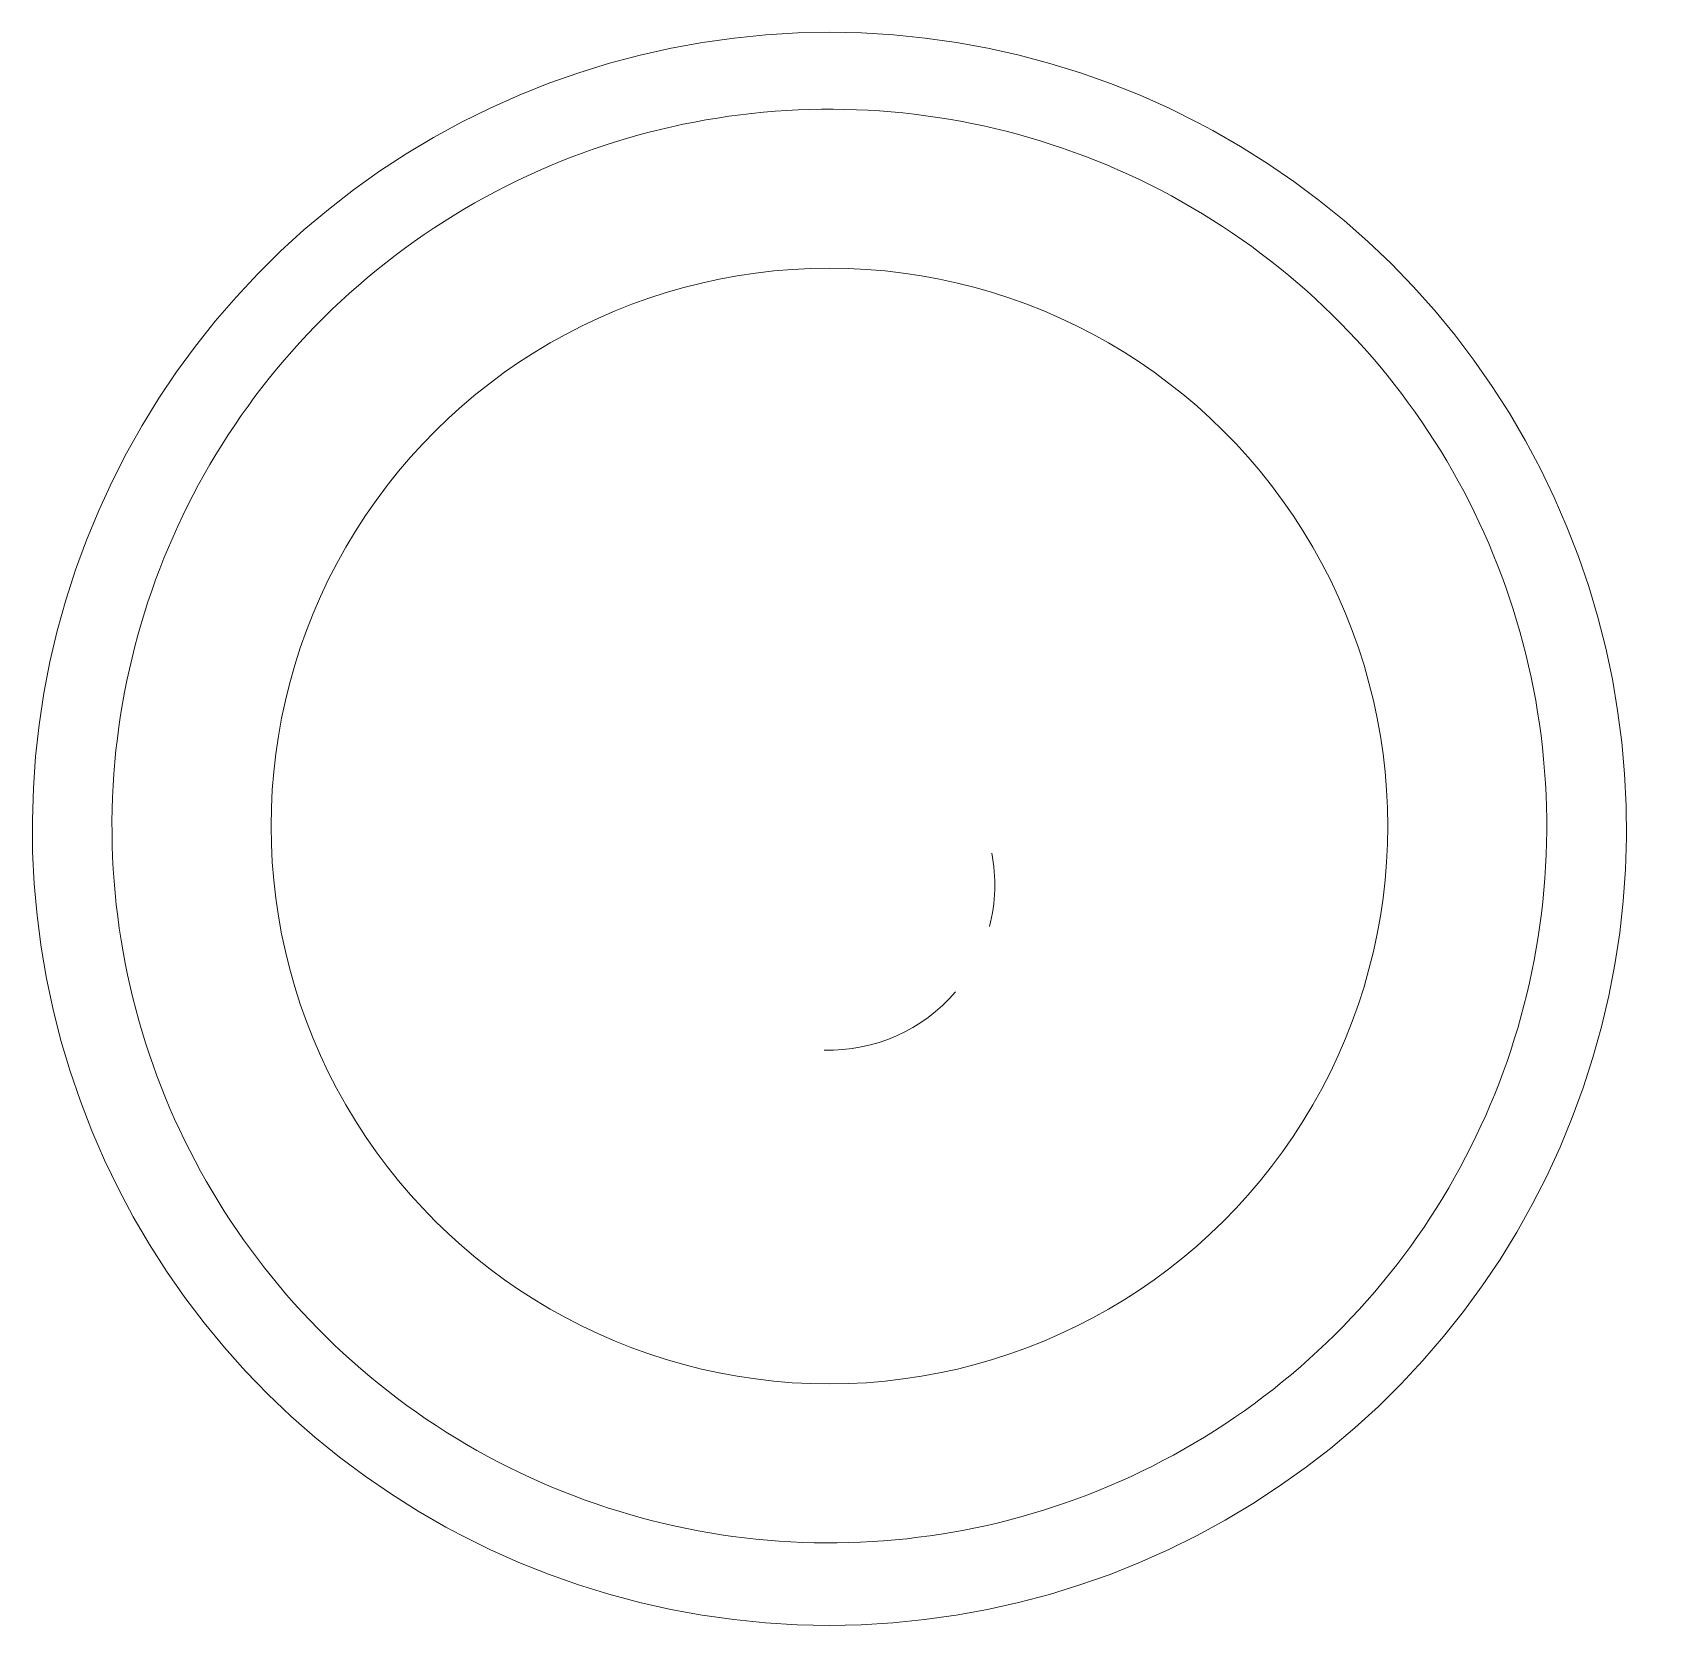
# Model space of a CAD drawing. Header units: inches. Extents: x 3268 to 7018, y 976 to 6708.
# Drawn here: x 5670.9002 to 5671.1405, y 3508.1744 to 3508.4141 of the extents above; entities that cross this region are included whole.
import ezdxf

# ---------------------------------------------------------------- set-up
doc = ezdxf.new("R2010")
doc.units = ezdxf.units.IN
doc.header["$MEASUREMENT"] = 0
doc.layers.add('G-IMPT', color=8, linetype='Continuous', lineweight=9)
doc.layers.add('Q-SPCQ', color=91, linetype='Continuous', lineweight=9)

# ---------------------------------------------------------------- blocks, each defined once
blk = doc.blocks.new('Main Locker for Revit - LKR-1_10_autocad_dwg_PRT-004-1-9311836-Overall Retail Plan Opt 2')
at = {"layer": 'G-IMPT', "color": 133}
for start_param, end_param in [(1.570796, 4.712389), (4.712389, 7.853982)]:
    blk.add_ellipse((8.49973, 3.28075), major_axis=(0.083, 0), ratio=0.999391, start_param=start_param, end_param=end_param, dxfattribs=at)
blk = doc.blocks.new('Main Locker for Revit - LKR-1_10_autocad_dwg_FH-832-4-V21-Overall Retail Plan Opt 2')
at = {"layer": 'G-IMPT', "color": 133, "flags": 128}
for points in [[(8.55448, 3.38538), (8.55024, 3.38748), (8.54591, 3.38941), (8.54151, 3.39117), (8.53704, 3.39275), (8.53251, 3.39415), (8.52793, 3.39537), (8.52331, 3.39641), (8.51864, 3.39726), (8.51395, 3.39792), (8.50924, 3.39839), (8.5045, 3.39868), (8.49977, 3.39877), (8.49503, 3.39868), (8.4903, 3.3984), (8.48558, 3.39792), (8.48089, 3.39727), (8.47622, 3.39642), (8.4716, 3.39539), (8.46702, 3.39417), (8.46249, 3.39277), (8.45802, 3.39119), (8.45362, 3.38944), (8.44929, 3.38751), (8.44504, 3.3854), (8.44088, 3.38314), (8.43682, 3.3807), (8.43285, 3.37811), (8.42899, 3.37535), (8.42525, 3.37245), (8.42162, 3.3694), (8.41812, 3.36621), (8.41475, 3.36288), (8.41152, 3.35941), (8.40842, 3.35583), (8.40548, 3.35212), (8.40268, 3.34829), (8.40004, 3.34436), (8.39756, 3.34032), (8.39524, 3.33619), (8.39309, 3.33197), (8.39111, 3.32766), (8.3893, 3.32328), (8.38767, 3.31884), (8.38622, 3.31433), (8.38495, 3.30976), (8.38386, 3.30515), (8.38296, 3.3005), (8.38225, 3.29582), (8.38172, 3.29111), (8.38139, 3.28638), (8.38124, 3.28165), (8.38128, 3.27691), (8.38151, 3.27218), (8.38194, 3.26746), (8.38255, 3.26276), (8.38334, 3.25809), (8.38433, 3.25346), (8.38549, 3.24887), (8.38684, 3.24432), (8.38838, 3.23984), (8.39008, 3.23542), (8.39197, 3.23108), (8.39403, 3.22681), (8.39625, 3.22263), (8.39865, 3.21854), (8.4012, 3.21454), (8.40391, 3.21066), (8.40677, 3.20688), (8.40979, 3.20323), (8.41294, 3.19969), (8.41624, 3.19629), (8.41967, 3.19302), (8.42323, 3.18989), (8.42691, 3.18691), (8.4307, 3.18407), (8.43461, 3.18139), (8.43862, 3.17886), (8.44273, 3.1765), (8.44499, 3.1753)], [(8.44499, 3.1753), (8.44923, 3.17319), (8.45356, 3.17126), (8.45796, 3.1695), (8.46243, 3.16792), (8.46696, 3.16652), (8.47154, 3.1653), (8.47616, 3.16427), (8.48083, 3.16342), (8.48552, 3.16276), (8.49023, 3.16228), (8.49496, 3.162), (8.4997, 3.1619), (8.50444, 3.16199), (8.50917, 3.16228), (8.51389, 3.16275), (8.51858, 3.16341), (8.52324, 3.16425), (8.52787, 3.16529), (8.53245, 3.1665), (8.53698, 3.1679), (8.54145, 3.16948), (8.54585, 3.17124), (8.55018, 3.17317), (8.55443, 3.17527), (8.55859, 3.17754), (8.56265, 3.17997), (8.56662, 3.18257), (8.57048, 3.18532), (8.57422, 3.18822), (8.57785, 3.19127), (8.58135, 3.19446), (8.58472, 3.1978), (8.58795, 3.20126), (8.59105, 3.20485), (8.59399, 3.20856), (8.59679, 3.21238), (8.59943, 3.21632), (8.60191, 3.22035), (8.60423, 3.22448), (8.60638, 3.2287), (8.60836, 3.23301), (8.61017, 3.23739), (8.6118, 3.24184), (8.61325, 3.24635), (8.61452, 3.25091), (8.61561, 3.25552), (8.61651, 3.26017), (8.61722, 3.26486), (8.61775, 3.26957), (8.61808, 3.27429), (8.61823, 3.27903), (8.61819, 3.28376), (8.61795, 3.28849), (8.61753, 3.29321), (8.61692, 3.29791), (8.61613, 3.30258), (8.61514, 3.30722), (8.61398, 3.31181), (8.61263, 3.31635), (8.61109, 3.32083), (8.60938, 3.32525), (8.6075, 3.3296), (8.60544, 3.33386), (8.60322, 3.33805), (8.60082, 3.34214), (8.59827, 3.34613), (8.59556, 3.35001), (8.59269, 3.35379), (8.58968, 3.35744), (8.58652, 3.36098), (8.58323, 3.36438), (8.5798, 3.36765), (8.57624, 3.37078), (8.57256, 3.37377), (8.56876, 3.3766), (8.56486, 3.37928), (8.56085, 3.38181), (8.55674, 3.38417), (8.55448, 3.38538)]]:
    blk.add_lwpolyline(points, dxfattribs=at)
at = {"layer": 'G-IMPT', "color": 133}
for centre, major_axis, start_param, end_param in [((8.49973, 3.28075), (0.10665, 0), 1.090528, 4.232121), ((8.49973, 3.28075), (0.10665, 0), 4.232121, 7.373714), ((8.49973, 3.27202), (0.0246, 0), 6.027317, 6.476116), ((8.49973, 3.27202), (0.0246, 0), 4.68092, 5.578518)]:
    blk.add_ellipse(centre, major_axis=major_axis, ratio=0.999391, start_param=start_param, end_param=end_param, dxfattribs=at)
blk = doc.blocks.new('Main Locker for Revit - LKR-1_10_autocad_dwg_PRT-004-1$1$ATF-9311840-Overall Retail Plan Opt 2')
for name in ['Main Locker for Revit - LKR-1_10_autocad_dwg_PRT-004-1-9311836-Overall Retail Plan Opt 2', 'Main Locker for Revit - LKR-1_10_autocad_dwg_FH-832-4-V21-Overall Retail Plan Opt 2']:
    blk.add_blockref(name, (0, 0))
blk = doc.blocks.new('Main Locker for Revit - LKR-1_10_autocad_dwg_LKR-1_10_A-9311910-Overall Retail Plan Opt 2')
blk.add_blockref('Main Locker for Revit - LKR-1_10_autocad_dwg_PRT-004-1$1$ATF-9311840-Overall Retail Plan Opt 2', (0, 0))
blk = doc.blocks.new('Main Locker for Revit - LKR-1_10_autocad_dwg-9311801-Overall Retail Plan Opt 2')
blk.add_blockref('Main Locker for Revit - LKR-1_10_autocad_dwg_LKR-1_10_A-9311910-Overall Retail Plan Opt 2', (0, 0))
blk = doc.blocks.new('Main Locker for Revit - Main Locker for Revit-9311911-Overall Retail Plan Opt 2')
blk.add_blockref('Main Locker for Revit - LKR-1_10_autocad_dwg-9311801-Overall Retail Plan Opt 2', (1.96927, -15.58225))
blk = doc.blocks.new('Arch_5 Points - Units and Amenities_v2022_rvt-1-Overall Retail Plan Opt 2')
at = {"layer": 'Q-SPCQ', "color": 133, "lineweight": 9}
blk.add_blockref('Main Locker for Revit - Main Locker for Revit-9311911-Overall Retail Plan Opt 2', (5660.54965, 3520.59758), dxfattribs=at)

msp = doc.modelspace()

# ---------------------------------------------------------------- block references
at = {"lineweight": 5}
msp.add_blockref('Arch_5 Points - Units and Amenities_v2022_rvt-1-Overall Retail Plan Opt 2', (0, 0), dxfattribs=at)

doc.saveas('drawing.dxf')
